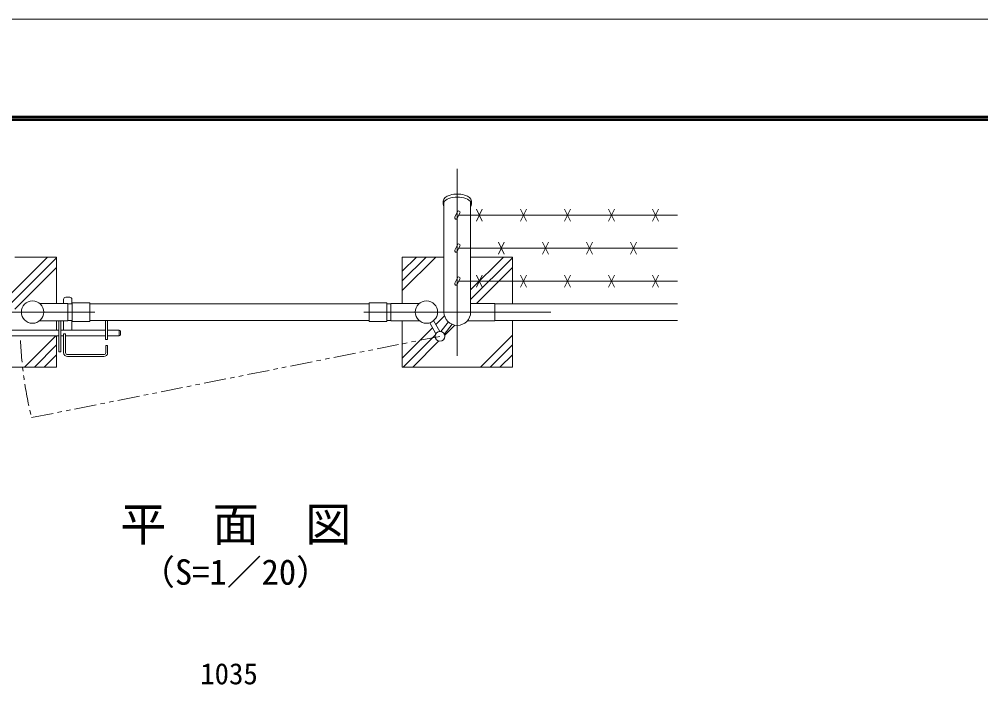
# Model space of a CAD drawing. Units: millimetres, scale not verified. Extents: x -4200 to 4200, y -2970 to 2970.
# Drawn here: x -2539 to -356, y 1458 to 2970 of the extents above; entities that cross this region are included whole.
import ezdxf
from ezdxf.enums import TextEntityAlignment as Align

# ---------------------------------------------------------------- set-up
doc = ezdxf.new("R2010")
doc.units = ezdxf.units.MM
doc.header["$LTSCALE"] = 20
doc.linetypes.add('USER1', pattern=[50.8, 31.75, -6.35, 6.35, -6.35])
doc.linetypes.add('USER3', pattern=[5, 2.5, -0.5, 0.5, -0.5, 0.5, -0.5])
for name, color, linetype, lineweight in [('0-1_D-TTL', 7, 'Continuous', 9), ('0-2_D-TTL-TXT', 7, 'Continuous', 18), ('0-3_D-BMK', 2, 'USER1', 13), ('0-4_D-STR1', 1, 'Continuous', 18), ('0-5_D-STR3', 3, 'Continuous', 13), ('0-6_D-STR-DIM', 7, 'Continuous', 9), ('0-8_D-STR4', 7, 'Continuous', 9), ('0-A_D-DCR-HCH', 7, 'Continuous', 9)]:
    doc.layers.add(name, color=color, linetype=linetype, lineweight=lineweight)
doc.styles.add('ＭＳ ゴシック', font='')
doc.styles.get('ＭＳ ゴシック').set_extended_font_data('MS Gothic')

msp = doc.modelspace()

# ---------------------------------------------------------------- linework, layer by layer
at = {"layer": '0-1_D-TTL', "color": 2, "lineweight": 18}
msp.add_lwpolyline([(-4200, 2970), (4200, 2970), (4200, -2970), (-4200, -2970)], close=True, dxfattribs=at)
at = {"layer": '0-1_D-TTL'}
for points in [[(-3930, 2750), (3930, 2750), (3930, -2750), (-3930, -2750)], [(-3927.5, 2747.5), (3927.5, 2747.5), (3927.5, -2747.5), (-3927.5, -2747.5)], [(-3925, 2745), (3925, 2745), (3925, -2745), (-3925, -2745)], [(-3922.5, 2742.5), (3922.5, 2742.5), (3922.5, -2742.5), (-3922.5, -2742.5)], [(-3920, 2740), (3920, 2740), (3920, -2740), (-3920, -2740)]]:
    msp.add_lwpolyline(points, close=True, dxfattribs=at)
at = {"layer": '0-3_D-BMK'}
for p, q in [((-1544.32, 2629.8), (-1544.32, 2205.53)), ((-2367.19, 2304.85), (-2791.45, 2304.85)), ((-1756.45, 2304.85), (-1332.19, 2304.85))]:
    msp.add_line(p, q, dxfattribs=at)
at = {"layer": '0-3_D-BMK', "linetype": 'USER3'}
msp.add_line((-2511.21, 2065.02), (-1583.71, 2249.67), dxfattribs=at)
msp.add_arc((-1577.22, 2287.65), 960.15, 182.81239, 193.40726, dxfattribs=at)
at = {"layer": '0-4_D-STR1'}
for p, q in [((-1576.42, 2549.85), (-1576.42, 2556.78)), ((-1574.57, 2555.22), (-1574.57, 2304.85)), ((-1514.07, 2555.22), (-1514.07, 2304.85)), ((-1512.22, 2549.85), (-1512.22, 2556.78)), ((-2428.72, 2323.85), (-2418.67, 2323.85)), ((-2378.67, 2323.85), (-1744.47, 2323.85)), ((-1704.47, 2323.85), (-1694.52, 2323.85)), ((-1459.32, 2323.85), (-1044.32, 2323.85)), ((-2428.72, 2285.85), (-2418.67, 2285.85)), ((-2378.67, 2285.85), (-1744.47, 2285.85)), ((-1704.47, 2285.85), (-1694.52, 2285.85)), ((-1459.32, 2285.85), (-1044.32, 2285.85))]:
    msp.add_line(p, q, dxfattribs=at)
for centre in [(-2508.67, 2304.85), (-1614.47, 2304.85)]:
    msp.add_circle(centre, 25.4, dxfattribs=at)
msp.add_arc((-1544.32, 2304.85), 30.25, 180, 0, dxfattribs=at)
for centre, start_param, end_param in [((-1544.32, 2549.85), 5.9420265, 9.7659367), ((-1544.32, 2556.78), 6.2831853, 9.424778)]:
    msp.add_ellipse(centre, major_axis=(32.1, 0), ratio=0.5, start_param=start_param, end_param=end_param, dxfattribs=at)
at = {"layer": '0-5_D-STR3'}
for p, q in [((-1543.89, 2532.88), (-1549.84, 2520.12)), ((-1501.03, 2511.44), (-1487.61, 2538.27)), ((-1501.03, 2538.27), (-1487.61, 2511.44)), ((-1401.03, 2511.44), (-1387.61, 2538.27)), ((-1401.03, 2538.27), (-1387.61, 2511.44)), ((-1301.03, 2511.44), (-1287.61, 2538.27)), ((-1301.03, 2538.27), (-1287.61, 2511.44)), ((-1201.03, 2511.44), (-1187.61, 2538.27)), ((-1201.03, 2538.27), (-1187.61, 2511.44)), ((-1101.03, 2511.44), (-1087.61, 2538.27)), ((-1101.03, 2538.27), (-1087.61, 2511.44)), ((-1538.45, 2530.35), (-1544.4, 2517.59)), ((-1044.32, 2524.85), (-1541.01, 2524.85)), ((-1543.89, 2457.88), (-1549.84, 2445.12)), ((-1538.45, 2455.35), (-1544.4, 2442.59)), ((-1044.32, 2449.85), (-1541.01, 2449.85)), ((-1451.03, 2436.44), (-1437.61, 2463.27)), ((-1451.03, 2463.27), (-1437.61, 2436.44)), ((-1351.03, 2436.44), (-1337.61, 2463.27)), ((-1351.03, 2463.27), (-1337.61, 2436.44)), ((-1251.03, 2436.44), (-1237.61, 2463.27)), ((-1251.03, 2463.27), (-1237.61, 2436.44)), ((-1151.03, 2436.44), (-1137.61, 2463.27)), ((-1151.03, 2463.27), (-1137.61, 2436.44)), ((-1543.89, 2382.88), (-1549.84, 2370.12)), ((-1538.45, 2380.35), (-1544.4, 2367.59)), ((-1501.03, 2361.44), (-1487.61, 2388.27)), ((-1501.03, 2388.27), (-1487.61, 2361.44)), ((-1401.03, 2361.44), (-1387.61, 2388.27)), ((-1401.03, 2388.27), (-1387.61, 2361.44)), ((-1301.03, 2361.44), (-1287.61, 2388.27)), ((-1301.03, 2388.27), (-1287.61, 2361.44)), ((-1201.03, 2361.44), (-1187.61, 2388.27)), ((-1201.03, 2388.27), (-1187.61, 2361.44)), ((-1101.03, 2361.44), (-1087.61, 2388.27)), ((-1101.03, 2388.27), (-1087.61, 2361.44)), ((-1044.32, 2374.85), (-1541.01, 2374.85)), ((-2433.22, 2338.65), (-2424.22, 2338.65)), ((-2492.64, 2324.55), (-2428.72, 2324.55)), ((-2438.22, 2333.65), (-2438.22, 2324.55)), ((-2428.72, 2324.55), (-2428.72, 2285.15)), ((-2419.22, 2333.65), (-2419.22, 2323.85)), ((-2418.67, 2326.15), (-2378.67, 2326.15)), ((-2418.67, 2283.55), (-2418.67, 2326.15)), ((-2378.67, 2283.55), (-2378.67, 2326.15)), ((-1744.47, 2326.15), (-1704.47, 2326.15)), ((-1744.47, 2283.55), (-1744.47, 2326.15)), ((-1704.47, 2283.55), (-1704.47, 2326.15)), ((-1630.51, 2324.55), (-1694.92, 2324.55)), ((-1694.92, 2324.55), (-1694.92, 2285.15)), ((-2492.64, 2285.15), (-2428.72, 2285.15)), ((-2444.22, 2285.15), (-2444.22, 2214.65)), ((-2438.22, 2285.15), (-2438.22, 2263.65)), ((-2419.22, 2285.85), (-2419.22, 2263.65)), ((-2418.67, 2283.55), (-2378.67, 2283.55)), ((-2343.22, 2285.85), (-2343.22, 2242.15)), ((-2338.72, 2285.85), (-2338.72, 2242.15)), ((-1744.47, 2283.55), (-1704.47, 2283.55)), ((-1630.51, 2285.15), (-1694.92, 2285.15)), ((-1606.95, 2280.59), (-1592.78, 2255.54)), ((-1598.16, 2285.38), (-1584.07, 2260.46)), ((-1581.78, 2260.3), (-1564.59, 2282.4)), ((-1573.89, 2254.16), (-1556.12, 2277)), ((-1459.32, 2285.15), (-1521.37, 2285.15)), ((-2577, 2263.65), (-2448.72, 2263.65)), ((-2577, 2250.65), (-2448.72, 2250.65)), ((-2444.22, 2263.65), (-2343.22, 2263.65)), ((-2444.22, 2250.65), (-2438.22, 2250.65)), ((-2438.22, 2255.65), (-2438.22, 2212.65)), ((-2438.22, 2255.65), (-2433.72, 2255.65)), ((-2433.72, 2255.65), (-2433.72, 2212.65)), ((-2433.72, 2250.65), (-2343.22, 2250.65)), ((-2338.72, 2263.65), (-2311.72, 2263.65)), ((-2338.72, 2250.65), (-2311.72, 2250.65)), ((-2311.72, 2263.65), (-2311.72, 2250.65)), ((-2308.72, 2260.65), (-2308.72, 2253.65)), ((-2343.22, 2242.15), (-2338.72, 2242.15)), ((-2342.72, 2228.65), (-2342.72, 2212.65)), ((-2342.72, 2228.65), (-2338.22, 2228.65)), ((-2338.22, 2228.65), (-2338.22, 2212.65)), ((-2429.22, 2208.15), (-2347.22, 2208.15)), ((-2429.22, 2203.65), (-2347.22, 2203.65))]:
    msp.add_line(p, q, dxfattribs=at)
for points in [[(-1459.32, 2285.15), (-1459.32, 2324.55), (-1514.07, 2324.55)], [(-2448.72, 2285.15), (-2448.72, 2214.65), (-2444.22, 2214.65)]]:
    msp.add_lwpolyline(points, dxfattribs=at)
msp.add_circle((-1583.71, 2249.67), 10.8, dxfattribs=at)
for centre, radius, start, end in [((-1541.17, 2531.62), 3, 334.99524, 154.99707), ((-1547.12, 2518.85), 3, 154.99707, 334.99524), ((-1547.12, 2443.85), 3, 154.99707, 334.99524), ((-1541.17, 2456.62), 3, 334.99524, 154.99707), ((-1541.17, 2381.62), 3, 334.99524, 154.99707), ((-1547.12, 2368.85), 3, 154.99707, 334.99524), ((-2433.22, 2333.65), 5, 90, 180), ((-2424.22, 2333.65), 5, 0, 90), ((-2311.72, 2260.65), 3, 0, 90), ((-2311.72, 2253.65), 3, 270, 0), ((-2429.22, 2212.65), 9, 180, 270), ((-2429.22, 2212.65), 4.5, 180, 270), ((-2347.22, 2212.65), 4.5, 270, 0), ((-2347.22, 2212.65), 9, 270, 0)]:
    msp.add_arc(centre, radius, start, end, dxfattribs=at)
at = {"layer": '0-8_D-STR4'}
for p, q in [((-1669.32, 2429.85), (-1669.32, 2324.55)), ((-1574.57, 2429.85), (-1669.32, 2429.85)), ((-2454.32, 2263.65), (-2454.32, 2285.15))]:
    msp.add_line(p, q, dxfattribs=at)
for points in [[(-2454.32, 2324.55), (-2454.32, 2429.85), (-2549.07, 2429.85)], [(-1419.32, 2323.85), (-1419.32, 2429.85), (-1514.07, 2429.85)], [(-2704.32, 2285.85), (-2704.32, 2179.85), (-2454.32, 2179.85), (-2454.32, 2250.65)], [(-1669.32, 2285.15), (-1669.32, 2179.85), (-1419.32, 2179.85), (-1419.32, 2285.85)]]:
    msp.add_lwpolyline(points, dxfattribs=at)
at = {"layer": '0-A_D-DCR-HCH'}
for p, q in [((-2569.65, 2334.68), (-2474.47, 2429.85)), ((-2556.2, 2326.03), (-2454.32, 2427.91)), ((-1669.32, 2353.63), (-1593.1, 2429.85)), ((-1669.32, 2375.73), (-1615.2, 2429.85)), ((-1669.32, 2397.83), (-1637.3, 2429.85)), ((-1514.07, 2355.25), (-1439.47, 2429.85)), ((-1514.07, 2333.16), (-1419.32, 2427.91)), ((-2548.68, 2311.46), (-2454.32, 2405.81)), ((-1500.58, 2324.55), (-1419.32, 2405.81)), ((-1593.03, 2276.3), (-1574.14, 2295.18)), ((-1573.16, 2251.97), (-1549.99, 2275.14)), ((-2526.65, 2179.85), (-2455.85, 2250.65)), ((-1669.32, 2200), (-1600.37, 2268.96)), ((-1667.37, 2179.85), (-1593.85, 2253.37)), ((-1491.65, 2179.85), (-1419.32, 2252.18)), ((-2504.55, 2179.85), (-2454.32, 2230.08)), ((-1645.28, 2179.85), (-1586.01, 2239.12)), ((-1469.55, 2179.85), (-1419.32, 2230.08)), ((-2482.45, 2179.85), (-2454.32, 2207.99)), ((-1447.45, 2179.85), (-1419.32, 2207.99))]:
    msp.add_line(p, q, dxfattribs=at)

# ---------------------------------------------------------------- texts
at = {"layer": '0-2_D-TTL-TXT', "style": 'ＭＳ ゴシック'}
for s, height, p in [('平\u3000面\u3000図', 76.98, (-2309.81, 1761.33)), ('（S=1／20）', 57.77, (-2264.33, 1668.13))]:
    msp.add_text(s, height=height, dxfattribs=at).set_placement(p, align=Align.BOTTOM_LEFT)
at = {"layer": '0-6_D-STR-DIM', "style": 'ＭＳ ゴシック'}
msp.add_text('1035', height=48.09, dxfattribs=at).set_placement((-2128.07, 1444.78), align=Align.BOTTOM_LEFT)

doc.saveas('drawing.dxf')
